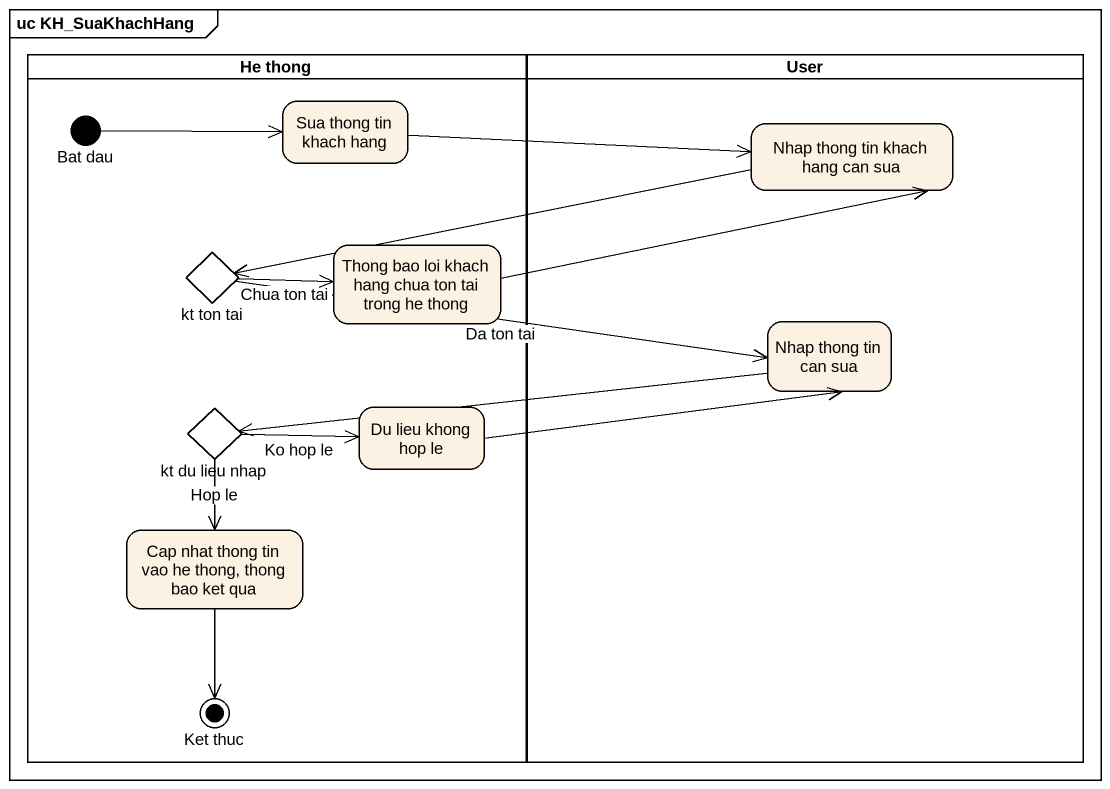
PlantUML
@startuml
mainframe uc KH_SuaKhachHang
hide empty description
state "He thong" as He_thong <<partition>> {
  state "Bat dau" as Bat_dau <<start>>
  state "Sua thong tin khach hang" as Sua_thong_tin_khach_hang
  state "kt ton tai" as kt_ton_tai <<choice>>
  state "Thong bao loi khach hang chua ton tai trong he thong" as Thong_bao_loi_khach_hang
  state "kt du lieu nhap" as kt_du_lieu_nhap <<choice>>
  state "Du lieu khong hop le" as Du_lieu_khong_hop_le
  state "Cap nhat thong tin vao he thong, thong bao ket qua" as Cap_nhat_thong_tin_vao_he
  state "Ket thuc" as Ket_thuc <<end>>
}
state User <<partition>> {
  state "Nhap thong tin khach hang can sua" as Nhap_thong_tin_khach_hang
  state "Nhap thong tin can sua" as Nhap_thong_tin_can_sua
}
Bat_dau -right-> Sua_thong_tin_khach_hang
Sua_thong_tin_khach_hang -right-> Nhap_thong_tin_khach_hang
Nhap_thong_tin_khach_hang -left-> kt_ton_tai
kt_ton_tai -right-> Thong_bao_loi_khach_hang : Chua ton tai
kt_ton_tai -right-> Nhap_thong_tin_can_sua : Da ton tai
Thong_bao_loi_khach_hang -right-> Nhap_thong_tin_khach_hang
Nhap_thong_tin_can_sua -left-> kt_du_lieu_nhap
kt_du_lieu_nhap -right-> Du_lieu_khong_hop_le : Ko hop le
kt_du_lieu_nhap --> Cap_nhat_thong_tin_vao_he : Hop le
Du_lieu_khong_hop_le -right-> Nhap_thong_tin_can_sua
Cap_nhat_thong_tin_vao_he --> Ket_thuc
@enduml
